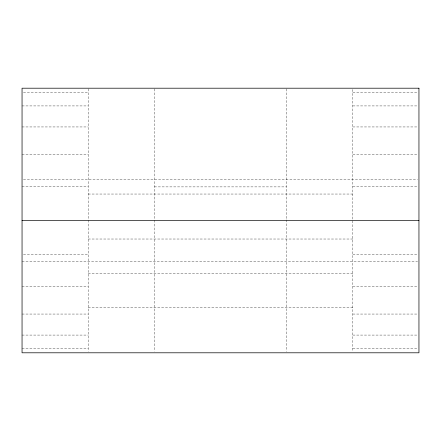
<?xml version="1.0" encoding="UTF-8"?>
<svg xmlns="http://www.w3.org/2000/svg" width="441" height="441" viewBox="0 0 441 441"><rect width="100%" height="100%" fill="white"/><g stroke="black" fill="none" stroke-linecap="round" stroke-linejoin="round"><path stroke-width="0.33" stroke-dasharray="2.21 1.65" d="M23.428 92.709L88.2 92.709M352.8 92.709L417.572 92.709M22.05 105.923L88.2 105.923M352.8 105.923L417.572 105.923M22.05 126.947L88.2 126.947M352.8 126.947L417.572 126.947M22.05 154.35L88.2 154.35M352.8 154.35L417.572 154.35M23.428 179.487L417.572 179.487M22.05 186.256L88.2 186.256M352.8 186.256L417.572 186.256M154.35 186.89L286.65 186.89M88.2 194.04L352.8 194.04M88.2 239.022L352.8 239.022M23.428 254.744L88.2 254.744M352.8 254.744L417.572 254.744M22.05 261.513L417.572 261.513M88.2 273.42L352.8 273.42M22.05 286.65L88.2 286.65M352.8 286.65L417.572 286.65M88.2 307.818L352.8 307.818M22.05 314.053L88.2 314.053M352.8 314.053L417.572 314.053M22.05 335.077L88.2 335.077M352.8 335.077L417.572 335.077M22.05 348.291L88.2 348.291M352.8 348.291L417.572 348.291M352.8 89.49L352.8 351.51M286.65 88.884L286.65 219.243M286.65 219.811L286.65 351.422M154.35 88.884L154.35 351.427M88.2 88.845L88.2 351.51"/><path stroke-width="0.66" d="M22.05 220.5L418.95 220.5M418.95 88.2L22.05 88.2L22.05 352.8L418.95 352.8L418.95 88.2"/></g></svg>
